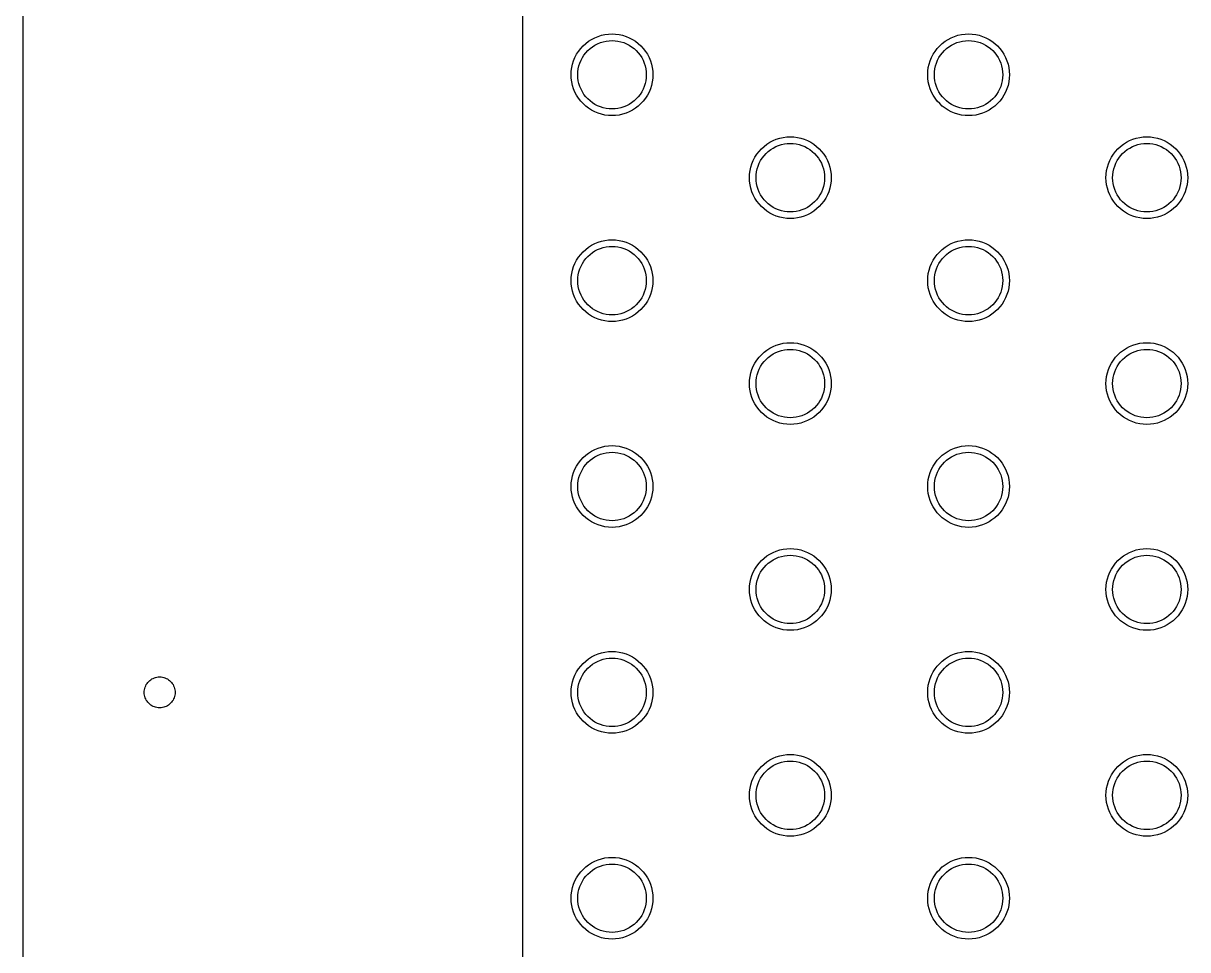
# Model space of a CAD drawing. Header units: millimetres. Extents: x 0 to 2033, y -1000001 to 3212.
# Drawn here: x 120 to 346.3, y 1225 to 1405 of the extents above; entities that cross this region are included whole.
import ezdxf

# ---------------------------------------------------------------- set-up
doc = ezdxf.new("R2010")
doc.units = ezdxf.units.MM
doc.layers.add('DRAWING', color=7, linetype='Continuous')

msp = doc.modelspace()

# ---------------------------------------------------------------- linework, layer by layer
at = {"layer": 'DRAWING', "linetype": 'CONTINUOUS', "true_color": 0x111111}
msp.add_line((120, 320), (120, 3150), dxfattribs=at)
at = {"layer": 'DRAWING', "linetype": 'CONTINUOUS', "true_color": 0x222222}
msp.add_line((217.08, 335), (217.08, 3135), dxfattribs=at)
at = {"layer": 'DRAWING', "linetype": 'CONTINUOUS', "true_color": 0xff1a1a}
for points in [[(242.34, 1395), (242.31, 1394.31), (242.22, 1393.62), (242.07, 1392.94), (241.86, 1392.28), (241.6, 1391.64), (241.28, 1391.03), (240.9, 1390.45), (240.48, 1389.9), (240.01, 1389.39), (239.5, 1388.92), (238.95, 1388.5), (238.37, 1388.12), (237.76, 1387.8), (237.12, 1387.54), (236.46, 1387.33), (235.78, 1387.18), (235.09, 1387.09), (234.4, 1387.06), (233.71, 1387.09), (233.02, 1387.18), (232.34, 1387.33), (231.68, 1387.54), (231.04, 1387.8), (230.43, 1388.12), (229.85, 1388.5), (229.3, 1388.92), (228.79, 1389.39), (228.32, 1389.9), (227.9, 1390.45), (227.52, 1391.03), (227.2, 1391.64), (226.94, 1392.28), (226.73, 1392.94), (226.58, 1393.62), (226.49, 1394.31), (226.46, 1395), (226.49, 1395.69), (226.58, 1396.38), (226.73, 1397.06), (226.94, 1397.72), (227.2, 1398.36), (227.52, 1398.97), (227.9, 1399.55), (228.32, 1400.1), (228.79, 1400.61), (229.3, 1401.08), (229.85, 1401.5), (230.43, 1401.88), (231.04, 1402.2), (231.68, 1402.46), (232.34, 1402.67), (233.02, 1402.82), (233.71, 1402.91), (234.4, 1402.94), (235.09, 1402.91), (235.78, 1402.82), (236.46, 1402.67), (237.12, 1402.46), (237.76, 1402.2), (238.37, 1401.88), (238.95, 1401.5), (239.5, 1401.08), (240.01, 1400.61), (240.48, 1400.1), (240.9, 1399.55), (241.28, 1398.97), (241.6, 1398.36), (241.86, 1397.72), (242.07, 1397.06), (242.22, 1396.38), (242.31, 1395.69), (242.34, 1395)], [(311.62, 1395), (311.59, 1394.31), (311.5, 1393.62), (311.35, 1392.94), (311.14, 1392.28), (310.88, 1391.64), (310.56, 1391.03), (310.18, 1390.45), (309.76, 1389.9), (309.29, 1389.39), (308.78, 1388.92), (308.23, 1388.5), (307.65, 1388.12), (307.04, 1387.8), (306.4, 1387.54), (305.74, 1387.33), (305.06, 1387.18), (304.37, 1387.09), (303.68, 1387.06), (302.99, 1387.09), (302.3, 1387.18), (301.62, 1387.33), (300.96, 1387.54), (300.32, 1387.8), (299.71, 1388.12), (299.13, 1388.5), (298.58, 1388.92), (298.07, 1389.39), (297.6, 1389.9), (297.18, 1390.45), (296.8, 1391.03), (296.48, 1391.64), (296.22, 1392.28), (296.01, 1392.94), (295.86, 1393.62), (295.77, 1394.31), (295.74, 1395), (295.77, 1395.69), (295.86, 1396.38), (296.01, 1397.06), (296.22, 1397.72), (296.48, 1398.36), (296.8, 1398.97), (297.18, 1399.55), (297.6, 1400.1), (298.07, 1400.61), (298.58, 1401.08), (299.13, 1401.5), (299.71, 1401.88), (300.32, 1402.2), (300.96, 1402.46), (301.62, 1402.67), (302.3, 1402.82), (302.99, 1402.91), (303.68, 1402.94), (304.37, 1402.91), (305.06, 1402.82), (305.74, 1402.67), (306.4, 1402.46), (307.04, 1402.2), (307.65, 1401.88), (308.23, 1401.5), (308.78, 1401.08), (309.29, 1400.61), (309.76, 1400.1), (310.18, 1399.55), (310.56, 1398.97), (310.88, 1398.36), (311.14, 1397.72), (311.35, 1397.06), (311.5, 1396.38), (311.59, 1395.69), (311.62, 1395)], [(276.98, 1375), (276.95, 1374.31), (276.86, 1373.62), (276.71, 1372.94), (276.5, 1372.28), (276.24, 1371.64), (275.92, 1371.03), (275.54, 1370.45), (275.12, 1369.9), (274.65, 1369.39), (274.14, 1368.92), (273.59, 1368.5), (273.01, 1368.12), (272.4, 1367.8), (271.76, 1367.54), (271.1, 1367.33), (270.42, 1367.18), (269.73, 1367.09), (269.04, 1367.06), (268.35, 1367.09), (267.66, 1367.18), (266.98, 1367.33), (266.32, 1367.54), (265.68, 1367.8), (265.07, 1368.12), (264.49, 1368.5), (263.94, 1368.92), (263.43, 1369.39), (262.96, 1369.9), (262.54, 1370.45), (262.16, 1371.03), (261.84, 1371.64), (261.58, 1372.28), (261.37, 1372.94), (261.22, 1373.62), (261.13, 1374.31), (261.1, 1375), (261.13, 1375.69), (261.22, 1376.38), (261.37, 1377.06), (261.58, 1377.72), (261.84, 1378.36), (262.16, 1378.97), (262.54, 1379.55), (262.96, 1380.1), (263.43, 1380.61), (263.94, 1381.08), (264.49, 1381.5), (265.07, 1381.88), (265.68, 1382.2), (266.32, 1382.46), (266.98, 1382.67), (267.66, 1382.82), (268.35, 1382.91), (269.04, 1382.94), (269.73, 1382.91), (270.42, 1382.82), (271.1, 1382.67), (271.76, 1382.46), (272.4, 1382.2), (273.01, 1381.88), (273.59, 1381.5), (274.14, 1381.08), (274.65, 1380.61), (275.12, 1380.1), (275.54, 1379.55), (275.92, 1378.97), (276.24, 1378.36), (276.5, 1377.72), (276.71, 1377.06), (276.86, 1376.38), (276.95, 1375.69), (276.98, 1375)], [(346.26, 1375), (346.23, 1374.31), (346.14, 1373.62), (345.99, 1372.94), (345.78, 1372.28), (345.52, 1371.64), (345.2, 1371.03), (344.82, 1370.45), (344.4, 1369.9), (343.93, 1369.39), (343.42, 1368.92), (342.87, 1368.5), (342.29, 1368.12), (341.68, 1367.8), (341.04, 1367.54), (340.38, 1367.33), (339.7, 1367.18), (339.01, 1367.09), (338.32, 1367.06), (337.63, 1367.09), (336.94, 1367.18), (336.26, 1367.33), (335.6, 1367.54), (334.96, 1367.8), (334.35, 1368.12), (333.77, 1368.5), (333.22, 1368.92), (332.71, 1369.39), (332.24, 1369.9), (331.82, 1370.45), (331.44, 1371.03), (331.12, 1371.64), (330.86, 1372.28), (330.65, 1372.94), (330.5, 1373.62), (330.41, 1374.31), (330.38, 1375), (330.41, 1375.69), (330.5, 1376.38), (330.65, 1377.06), (330.86, 1377.72), (331.12, 1378.36), (331.44, 1378.97), (331.82, 1379.55), (332.24, 1380.1), (332.71, 1380.61), (333.22, 1381.08), (333.77, 1381.5), (334.35, 1381.88), (334.96, 1382.2), (335.6, 1382.46), (336.26, 1382.67), (336.94, 1382.82), (337.63, 1382.91), (338.32, 1382.94), (339.01, 1382.91), (339.7, 1382.82), (340.38, 1382.67), (341.04, 1382.46), (341.68, 1382.2), (342.29, 1381.88), (342.87, 1381.5), (343.42, 1381.08), (343.93, 1380.61), (344.4, 1380.1), (344.82, 1379.55), (345.2, 1378.97), (345.52, 1378.36), (345.78, 1377.72), (345.99, 1377.06), (346.14, 1376.38), (346.23, 1375.69), (346.26, 1375)], [(242.34, 1355), (242.31, 1354.31), (242.22, 1353.62), (242.07, 1352.94), (241.86, 1352.28), (241.6, 1351.64), (241.28, 1351.03), (240.9, 1350.45), (240.48, 1349.9), (240.01, 1349.39), (239.5, 1348.92), (238.95, 1348.5), (238.37, 1348.12), (237.76, 1347.8), (237.12, 1347.54), (236.46, 1347.33), (235.78, 1347.18), (235.09, 1347.09), (234.4, 1347.06), (233.71, 1347.09), (233.02, 1347.18), (232.34, 1347.33), (231.68, 1347.54), (231.04, 1347.8), (230.43, 1348.12), (229.85, 1348.5), (229.3, 1348.92), (228.79, 1349.39), (228.32, 1349.9), (227.9, 1350.45), (227.52, 1351.03), (227.2, 1351.64), (226.94, 1352.28), (226.73, 1352.94), (226.58, 1353.62), (226.49, 1354.31), (226.46, 1355), (226.49, 1355.69), (226.58, 1356.38), (226.73, 1357.06), (226.94, 1357.72), (227.2, 1358.36), (227.52, 1358.97), (227.9, 1359.55), (228.32, 1360.1), (228.79, 1360.61), (229.3, 1361.08), (229.85, 1361.5), (230.43, 1361.88), (231.04, 1362.2), (231.68, 1362.46), (232.34, 1362.67), (233.02, 1362.82), (233.71, 1362.91), (234.4, 1362.94), (235.09, 1362.91), (235.78, 1362.82), (236.46, 1362.67), (237.12, 1362.46), (237.76, 1362.2), (238.37, 1361.88), (238.95, 1361.5), (239.5, 1361.08), (240.01, 1360.61), (240.48, 1360.1), (240.9, 1359.55), (241.28, 1358.97), (241.6, 1358.36), (241.86, 1357.72), (242.07, 1357.06), (242.22, 1356.38), (242.31, 1355.69), (242.34, 1355)], [(311.62, 1355), (311.59, 1354.31), (311.5, 1353.62), (311.35, 1352.94), (311.14, 1352.28), (310.88, 1351.64), (310.56, 1351.03), (310.18, 1350.45), (309.76, 1349.9), (309.29, 1349.39), (308.78, 1348.92), (308.23, 1348.5), (307.65, 1348.12), (307.04, 1347.8), (306.4, 1347.54), (305.74, 1347.33), (305.06, 1347.18), (304.37, 1347.09), (303.68, 1347.06), (302.99, 1347.09), (302.3, 1347.18), (301.62, 1347.33), (300.96, 1347.54), (300.32, 1347.8), (299.71, 1348.12), (299.13, 1348.5), (298.58, 1348.92), (298.07, 1349.39), (297.6, 1349.9), (297.18, 1350.45), (296.8, 1351.03), (296.48, 1351.64), (296.22, 1352.28), (296.01, 1352.94), (295.86, 1353.62), (295.77, 1354.31), (295.74, 1355), (295.77, 1355.69), (295.86, 1356.38), (296.01, 1357.06), (296.22, 1357.72), (296.48, 1358.36), (296.8, 1358.97), (297.18, 1359.55), (297.6, 1360.1), (298.07, 1360.61), (298.58, 1361.08), (299.13, 1361.5), (299.71, 1361.88), (300.32, 1362.2), (300.96, 1362.46), (301.62, 1362.67), (302.3, 1362.82), (302.99, 1362.91), (303.68, 1362.94), (304.37, 1362.91), (305.06, 1362.82), (305.74, 1362.67), (306.4, 1362.46), (307.04, 1362.2), (307.65, 1361.88), (308.23, 1361.5), (308.78, 1361.08), (309.29, 1360.61), (309.76, 1360.1), (310.18, 1359.55), (310.56, 1358.97), (310.88, 1358.36), (311.14, 1357.72), (311.35, 1357.06), (311.5, 1356.38), (311.59, 1355.69), (311.62, 1355)], [(276.98, 1335), (276.95, 1334.31), (276.86, 1333.62), (276.71, 1332.94), (276.5, 1332.28), (276.24, 1331.64), (275.92, 1331.03), (275.54, 1330.45), (275.12, 1329.9), (274.65, 1329.39), (274.14, 1328.92), (273.59, 1328.5), (273.01, 1328.12), (272.4, 1327.8), (271.76, 1327.54), (271.1, 1327.33), (270.42, 1327.18), (269.73, 1327.09), (269.04, 1327.06), (268.35, 1327.09), (267.66, 1327.18), (266.98, 1327.33), (266.32, 1327.54), (265.68, 1327.8), (265.07, 1328.12), (264.49, 1328.5), (263.94, 1328.92), (263.43, 1329.39), (262.96, 1329.9), (262.54, 1330.45), (262.16, 1331.03), (261.84, 1331.64), (261.58, 1332.28), (261.37, 1332.94), (261.22, 1333.62), (261.13, 1334.31), (261.1, 1335), (261.13, 1335.69), (261.22, 1336.38), (261.37, 1337.06), (261.58, 1337.72), (261.84, 1338.36), (262.16, 1338.97), (262.54, 1339.55), (262.96, 1340.1), (263.43, 1340.61), (263.94, 1341.08), (264.49, 1341.5), (265.07, 1341.88), (265.68, 1342.2), (266.32, 1342.46), (266.98, 1342.67), (267.66, 1342.82), (268.35, 1342.91), (269.04, 1342.94), (269.73, 1342.91), (270.42, 1342.82), (271.1, 1342.67), (271.76, 1342.46), (272.4, 1342.2), (273.01, 1341.88), (273.59, 1341.5), (274.14, 1341.08), (274.65, 1340.61), (275.12, 1340.1), (275.54, 1339.55), (275.92, 1338.97), (276.24, 1338.36), (276.5, 1337.72), (276.71, 1337.06), (276.86, 1336.38), (276.95, 1335.69), (276.98, 1335)], [(346.26, 1335), (346.23, 1334.31), (346.14, 1333.62), (345.99, 1332.94), (345.78, 1332.28), (345.52, 1331.64), (345.2, 1331.03), (344.82, 1330.45), (344.4, 1329.9), (343.93, 1329.39), (343.42, 1328.92), (342.87, 1328.5), (342.29, 1328.12), (341.68, 1327.8), (341.04, 1327.54), (340.38, 1327.33), (339.7, 1327.18), (339.01, 1327.09), (338.32, 1327.06), (337.63, 1327.09), (336.94, 1327.18), (336.26, 1327.33), (335.6, 1327.54), (334.96, 1327.8), (334.35, 1328.12), (333.77, 1328.5), (333.22, 1328.92), (332.71, 1329.39), (332.24, 1329.9), (331.82, 1330.45), (331.44, 1331.03), (331.12, 1331.64), (330.86, 1332.28), (330.65, 1332.94), (330.5, 1333.62), (330.41, 1334.31), (330.38, 1335), (330.41, 1335.69), (330.5, 1336.38), (330.65, 1337.06), (330.86, 1337.72), (331.12, 1338.36), (331.44, 1338.97), (331.82, 1339.55), (332.24, 1340.1), (332.71, 1340.61), (333.22, 1341.08), (333.77, 1341.5), (334.35, 1341.88), (334.96, 1342.2), (335.6, 1342.46), (336.26, 1342.67), (336.94, 1342.82), (337.63, 1342.91), (338.32, 1342.94), (339.01, 1342.91), (339.7, 1342.82), (340.38, 1342.67), (341.04, 1342.46), (341.68, 1342.2), (342.29, 1341.88), (342.87, 1341.5), (343.42, 1341.08), (343.93, 1340.61), (344.4, 1340.1), (344.82, 1339.55), (345.2, 1338.97), (345.52, 1338.36), (345.78, 1337.72), (345.99, 1337.06), (346.14, 1336.38), (346.23, 1335.69), (346.26, 1335)], [(242.34, 1315), (242.31, 1314.31), (242.22, 1313.62), (242.07, 1312.94), (241.86, 1312.28), (241.6, 1311.64), (241.28, 1311.03), (240.9, 1310.45), (240.48, 1309.9), (240.01, 1309.39), (239.5, 1308.92), (238.95, 1308.5), (238.37, 1308.12), (237.76, 1307.8), (237.12, 1307.54), (236.46, 1307.33), (235.78, 1307.18), (235.09, 1307.09), (234.4, 1307.06), (233.71, 1307.09), (233.02, 1307.18), (232.34, 1307.33), (231.68, 1307.54), (231.04, 1307.8), (230.43, 1308.12), (229.85, 1308.5), (229.3, 1308.92), (228.79, 1309.39), (228.32, 1309.9), (227.9, 1310.45), (227.52, 1311.03), (227.2, 1311.64), (226.94, 1312.28), (226.73, 1312.94), (226.58, 1313.62), (226.49, 1314.31), (226.46, 1315), (226.49, 1315.69), (226.58, 1316.38), (226.73, 1317.06), (226.94, 1317.72), (227.2, 1318.36), (227.52, 1318.97), (227.9, 1319.55), (228.32, 1320.1), (228.79, 1320.61), (229.3, 1321.08), (229.85, 1321.5), (230.43, 1321.88), (231.04, 1322.2), (231.68, 1322.46), (232.34, 1322.67), (233.02, 1322.82), (233.71, 1322.91), (234.4, 1322.94), (235.09, 1322.91), (235.78, 1322.82), (236.46, 1322.67), (237.12, 1322.46), (237.76, 1322.2), (238.37, 1321.88), (238.95, 1321.5), (239.5, 1321.08), (240.01, 1320.61), (240.48, 1320.1), (240.9, 1319.55), (241.28, 1318.97), (241.6, 1318.36), (241.86, 1317.72), (242.07, 1317.06), (242.22, 1316.38), (242.31, 1315.69), (242.34, 1315)], [(311.62, 1315), (311.59, 1314.31), (311.5, 1313.62), (311.35, 1312.94), (311.14, 1312.28), (310.88, 1311.64), (310.56, 1311.03), (310.18, 1310.45), (309.76, 1309.9), (309.29, 1309.39), (308.78, 1308.92), (308.23, 1308.5), (307.65, 1308.12), (307.04, 1307.8), (306.4, 1307.54), (305.74, 1307.33), (305.06, 1307.18), (304.37, 1307.09), (303.68, 1307.06), (302.99, 1307.09), (302.3, 1307.18), (301.62, 1307.33), (300.96, 1307.54), (300.32, 1307.8), (299.71, 1308.12), (299.13, 1308.5), (298.58, 1308.92), (298.07, 1309.39), (297.6, 1309.9), (297.18, 1310.45), (296.8, 1311.03), (296.48, 1311.64), (296.22, 1312.28), (296.01, 1312.94), (295.86, 1313.62), (295.77, 1314.31), (295.74, 1315), (295.77, 1315.69), (295.86, 1316.38), (296.01, 1317.06), (296.22, 1317.72), (296.48, 1318.36), (296.8, 1318.97), (297.18, 1319.55), (297.6, 1320.1), (298.07, 1320.61), (298.58, 1321.08), (299.13, 1321.5), (299.71, 1321.88), (300.32, 1322.2), (300.96, 1322.46), (301.62, 1322.67), (302.3, 1322.82), (302.99, 1322.91), (303.68, 1322.94), (304.37, 1322.91), (305.06, 1322.82), (305.74, 1322.67), (306.4, 1322.46), (307.04, 1322.2), (307.65, 1321.88), (308.23, 1321.5), (308.78, 1321.08), (309.29, 1320.61), (309.76, 1320.1), (310.18, 1319.55), (310.56, 1318.97), (310.88, 1318.36), (311.14, 1317.72), (311.35, 1317.06), (311.5, 1316.38), (311.59, 1315.69), (311.62, 1315)], [(276.98, 1295), (276.95, 1294.31), (276.86, 1293.62), (276.71, 1292.94), (276.5, 1292.28), (276.24, 1291.64), (275.92, 1291.03), (275.54, 1290.45), (275.12, 1289.9), (274.65, 1289.39), (274.14, 1288.92), (273.59, 1288.5), (273.01, 1288.12), (272.4, 1287.8), (271.76, 1287.54), (271.1, 1287.33), (270.42, 1287.18), (269.73, 1287.09), (269.04, 1287.06), (268.35, 1287.09), (267.66, 1287.18), (266.98, 1287.33), (266.32, 1287.54), (265.68, 1287.8), (265.07, 1288.12), (264.49, 1288.5), (263.94, 1288.92), (263.43, 1289.39), (262.96, 1289.9), (262.54, 1290.45), (262.16, 1291.03), (261.84, 1291.64), (261.58, 1292.28), (261.37, 1292.94), (261.22, 1293.62), (261.13, 1294.31), (261.1, 1295), (261.13, 1295.69), (261.22, 1296.38), (261.37, 1297.06), (261.58, 1297.72), (261.84, 1298.36), (262.16, 1298.97), (262.54, 1299.55), (262.96, 1300.1), (263.43, 1300.61), (263.94, 1301.08), (264.49, 1301.5), (265.07, 1301.88), (265.68, 1302.2), (266.32, 1302.46), (266.98, 1302.67), (267.66, 1302.82), (268.35, 1302.91), (269.04, 1302.94), (269.73, 1302.91), (270.42, 1302.82), (271.1, 1302.67), (271.76, 1302.46), (272.4, 1302.2), (273.01, 1301.88), (273.59, 1301.5), (274.14, 1301.08), (274.65, 1300.61), (275.12, 1300.1), (275.54, 1299.55), (275.92, 1298.97), (276.24, 1298.36), (276.5, 1297.72), (276.71, 1297.06), (276.86, 1296.38), (276.95, 1295.69), (276.98, 1295)], [(346.26, 1295), (346.23, 1294.31), (346.14, 1293.62), (345.99, 1292.94), (345.78, 1292.28), (345.52, 1291.64), (345.2, 1291.03), (344.82, 1290.45), (344.4, 1289.9), (343.93, 1289.39), (343.42, 1288.92), (342.87, 1288.5), (342.29, 1288.12), (341.68, 1287.8), (341.04, 1287.54), (340.38, 1287.33), (339.7, 1287.18), (339.01, 1287.09), (338.32, 1287.06), (337.63, 1287.09), (336.94, 1287.18), (336.26, 1287.33), (335.6, 1287.54), (334.96, 1287.8), (334.35, 1288.12), (333.77, 1288.5), (333.22, 1288.92), (332.71, 1289.39), (332.24, 1289.9), (331.82, 1290.45), (331.44, 1291.03), (331.12, 1291.64), (330.86, 1292.28), (330.65, 1292.94), (330.5, 1293.62), (330.41, 1294.31), (330.38, 1295), (330.41, 1295.69), (330.5, 1296.38), (330.65, 1297.06), (330.86, 1297.72), (331.12, 1298.36), (331.44, 1298.97), (331.82, 1299.55), (332.24, 1300.1), (332.71, 1300.61), (333.22, 1301.08), (333.77, 1301.5), (334.35, 1301.88), (334.96, 1302.2), (335.6, 1302.46), (336.26, 1302.67), (336.94, 1302.82), (337.63, 1302.91), (338.32, 1302.94), (339.01, 1302.91), (339.7, 1302.82), (340.38, 1302.67), (341.04, 1302.46), (341.68, 1302.2), (342.29, 1301.88), (342.87, 1301.5), (343.42, 1301.08), (343.93, 1300.61), (344.4, 1300.1), (344.82, 1299.55), (345.2, 1298.97), (345.52, 1298.36), (345.78, 1297.72), (345.99, 1297.06), (346.14, 1296.38), (346.23, 1295.69), (346.26, 1295)], [(242.34, 1275), (242.31, 1274.31), (242.22, 1273.62), (242.07, 1272.94), (241.86, 1272.28), (241.6, 1271.64), (241.28, 1271.03), (240.9, 1270.45), (240.48, 1269.9), (240.01, 1269.39), (239.5, 1268.92), (238.95, 1268.5), (238.37, 1268.12), (237.76, 1267.8), (237.12, 1267.54), (236.46, 1267.33), (235.78, 1267.18), (235.09, 1267.09), (234.4, 1267.06), (233.71, 1267.09), (233.02, 1267.18), (232.34, 1267.33), (231.68, 1267.54), (231.04, 1267.8), (230.43, 1268.12), (229.85, 1268.5), (229.3, 1268.92), (228.79, 1269.39), (228.32, 1269.9), (227.9, 1270.45), (227.52, 1271.03), (227.2, 1271.64), (226.94, 1272.28), (226.73, 1272.94), (226.58, 1273.62), (226.49, 1274.31), (226.46, 1275), (226.49, 1275.69), (226.58, 1276.38), (226.73, 1277.06), (226.94, 1277.72), (227.2, 1278.36), (227.52, 1278.97), (227.9, 1279.55), (228.32, 1280.1), (228.79, 1280.61), (229.3, 1281.08), (229.85, 1281.5), (230.43, 1281.88), (231.04, 1282.2), (231.68, 1282.46), (232.34, 1282.67), (233.02, 1282.82), (233.71, 1282.91), (234.4, 1282.94), (235.09, 1282.91), (235.78, 1282.82), (236.46, 1282.67), (237.12, 1282.46), (237.76, 1282.2), (238.37, 1281.88), (238.95, 1281.5), (239.5, 1281.08), (240.01, 1280.61), (240.48, 1280.1), (240.9, 1279.55), (241.28, 1278.97), (241.6, 1278.36), (241.86, 1277.72), (242.07, 1277.06), (242.22, 1276.38), (242.31, 1275.69), (242.34, 1275)], [(311.62, 1275), (311.59, 1274.31), (311.5, 1273.62), (311.35, 1272.94), (311.14, 1272.28), (310.88, 1271.64), (310.56, 1271.03), (310.18, 1270.45), (309.76, 1269.9), (309.29, 1269.39), (308.78, 1268.92), (308.23, 1268.5), (307.65, 1268.12), (307.04, 1267.8), (306.4, 1267.54), (305.74, 1267.33), (305.06, 1267.18), (304.37, 1267.09), (303.68, 1267.06), (302.99, 1267.09), (302.3, 1267.18), (301.62, 1267.33), (300.96, 1267.54), (300.32, 1267.8), (299.71, 1268.12), (299.13, 1268.5), (298.58, 1268.92), (298.07, 1269.39), (297.6, 1269.9), (297.18, 1270.45), (296.8, 1271.03), (296.48, 1271.64), (296.22, 1272.28), (296.01, 1272.94), (295.86, 1273.62), (295.77, 1274.31), (295.74, 1275), (295.77, 1275.69), (295.86, 1276.38), (296.01, 1277.06), (296.22, 1277.72), (296.48, 1278.36), (296.8, 1278.97), (297.18, 1279.55), (297.6, 1280.1), (298.07, 1280.61), (298.58, 1281.08), (299.13, 1281.5), (299.71, 1281.88), (300.32, 1282.2), (300.96, 1282.46), (301.62, 1282.67), (302.3, 1282.82), (302.99, 1282.91), (303.68, 1282.94), (304.37, 1282.91), (305.06, 1282.82), (305.74, 1282.67), (306.4, 1282.46), (307.04, 1282.2), (307.65, 1281.88), (308.23, 1281.5), (308.78, 1281.08), (309.29, 1280.61), (309.76, 1280.1), (310.18, 1279.55), (310.56, 1278.97), (310.88, 1278.36), (311.14, 1277.72), (311.35, 1277.06), (311.5, 1276.38), (311.59, 1275.69), (311.62, 1275)], [(276.98, 1255), (276.95, 1254.31), (276.86, 1253.62), (276.71, 1252.94), (276.5, 1252.28), (276.24, 1251.64), (275.92, 1251.03), (275.54, 1250.45), (275.12, 1249.9), (274.65, 1249.39), (274.14, 1248.92), (273.59, 1248.5), (273.01, 1248.12), (272.4, 1247.8), (271.76, 1247.54), (271.1, 1247.33), (270.42, 1247.18), (269.73, 1247.09), (269.04, 1247.06), (268.35, 1247.09), (267.66, 1247.18), (266.98, 1247.33), (266.32, 1247.54), (265.68, 1247.8), (265.07, 1248.12), (264.49, 1248.5), (263.94, 1248.92), (263.43, 1249.39), (262.96, 1249.9), (262.54, 1250.45), (262.16, 1251.03), (261.84, 1251.64), (261.58, 1252.28), (261.37, 1252.94), (261.22, 1253.62), (261.13, 1254.31), (261.1, 1255), (261.13, 1255.69), (261.22, 1256.38), (261.37, 1257.06), (261.58, 1257.72), (261.84, 1258.36), (262.16, 1258.97), (262.54, 1259.55), (262.96, 1260.1), (263.43, 1260.61), (263.94, 1261.08), (264.49, 1261.5), (265.07, 1261.88), (265.68, 1262.2), (266.32, 1262.46), (266.98, 1262.67), (267.66, 1262.82), (268.35, 1262.91), (269.04, 1262.94), (269.73, 1262.91), (270.42, 1262.82), (271.1, 1262.67), (271.76, 1262.46), (272.4, 1262.2), (273.01, 1261.88), (273.59, 1261.5), (274.14, 1261.08), (274.65, 1260.61), (275.12, 1260.1), (275.54, 1259.55), (275.92, 1258.97), (276.24, 1258.36), (276.5, 1257.72), (276.71, 1257.06), (276.86, 1256.38), (276.95, 1255.69), (276.98, 1255)], [(346.26, 1255), (346.23, 1254.31), (346.14, 1253.62), (345.99, 1252.94), (345.78, 1252.28), (345.52, 1251.64), (345.2, 1251.03), (344.82, 1250.45), (344.4, 1249.9), (343.93, 1249.39), (343.42, 1248.92), (342.87, 1248.5), (342.29, 1248.12), (341.68, 1247.8), (341.04, 1247.54), (340.38, 1247.33), (339.7, 1247.18), (339.01, 1247.09), (338.32, 1247.06), (337.63, 1247.09), (336.94, 1247.18), (336.26, 1247.33), (335.6, 1247.54), (334.96, 1247.8), (334.35, 1248.12), (333.77, 1248.5), (333.22, 1248.92), (332.71, 1249.39), (332.24, 1249.9), (331.82, 1250.45), (331.44, 1251.03), (331.12, 1251.64), (330.86, 1252.28), (330.65, 1252.94), (330.5, 1253.62), (330.41, 1254.31), (330.38, 1255), (330.41, 1255.69), (330.5, 1256.38), (330.65, 1257.06), (330.86, 1257.72), (331.12, 1258.36), (331.44, 1258.97), (331.82, 1259.55), (332.24, 1260.1), (332.71, 1260.61), (333.22, 1261.08), (333.77, 1261.5), (334.35, 1261.88), (334.96, 1262.2), (335.6, 1262.46), (336.26, 1262.67), (336.94, 1262.82), (337.63, 1262.91), (338.32, 1262.94), (339.01, 1262.91), (339.7, 1262.82), (340.38, 1262.67), (341.04, 1262.46), (341.68, 1262.2), (342.29, 1261.88), (342.87, 1261.5), (343.42, 1261.08), (343.93, 1260.61), (344.4, 1260.1), (344.82, 1259.55), (345.2, 1258.97), (345.52, 1258.36), (345.78, 1257.72), (345.99, 1257.06), (346.14, 1256.38), (346.23, 1255.69), (346.26, 1255)], [(242.34, 1235), (242.31, 1234.31), (242.22, 1233.62), (242.07, 1232.94), (241.86, 1232.28), (241.6, 1231.64), (241.28, 1231.03), (240.9, 1230.45), (240.48, 1229.9), (240.01, 1229.39), (239.5, 1228.92), (238.95, 1228.5), (238.37, 1228.12), (237.76, 1227.8), (237.12, 1227.54), (236.46, 1227.33), (235.78, 1227.18), (235.09, 1227.09), (234.4, 1227.06), (233.71, 1227.09), (233.02, 1227.18), (232.34, 1227.33), (231.68, 1227.54), (231.04, 1227.8), (230.43, 1228.12), (229.85, 1228.5), (229.3, 1228.92), (228.79, 1229.39), (228.32, 1229.9), (227.9, 1230.45), (227.52, 1231.03), (227.2, 1231.64), (226.94, 1232.28), (226.73, 1232.94), (226.58, 1233.62), (226.49, 1234.31), (226.46, 1235), (226.49, 1235.69), (226.58, 1236.38), (226.73, 1237.06), (226.94, 1237.72), (227.2, 1238.36), (227.52, 1238.97), (227.9, 1239.55), (228.32, 1240.1), (228.79, 1240.61), (229.3, 1241.08), (229.85, 1241.5), (230.43, 1241.88), (231.04, 1242.2), (231.68, 1242.46), (232.34, 1242.67), (233.02, 1242.82), (233.71, 1242.91), (234.4, 1242.94), (235.09, 1242.91), (235.78, 1242.82), (236.46, 1242.67), (237.12, 1242.46), (237.76, 1242.2), (238.37, 1241.88), (238.95, 1241.5), (239.5, 1241.08), (240.01, 1240.61), (240.48, 1240.1), (240.9, 1239.55), (241.28, 1238.97), (241.6, 1238.36), (241.86, 1237.72), (242.07, 1237.06), (242.22, 1236.38), (242.31, 1235.69), (242.34, 1235)], [(311.62, 1235), (311.59, 1234.31), (311.5, 1233.62), (311.35, 1232.94), (311.14, 1232.28), (310.88, 1231.64), (310.56, 1231.03), (310.18, 1230.45), (309.76, 1229.9), (309.29, 1229.39), (308.78, 1228.92), (308.23, 1228.5), (307.65, 1228.12), (307.04, 1227.8), (306.4, 1227.54), (305.74, 1227.33), (305.06, 1227.18), (304.37, 1227.09), (303.68, 1227.06), (302.99, 1227.09), (302.3, 1227.18), (301.62, 1227.33), (300.96, 1227.54), (300.32, 1227.8), (299.71, 1228.12), (299.13, 1228.5), (298.58, 1228.92), (298.07, 1229.39), (297.6, 1229.9), (297.18, 1230.45), (296.8, 1231.03), (296.48, 1231.64), (296.22, 1232.28), (296.01, 1232.94), (295.86, 1233.62), (295.77, 1234.31), (295.74, 1235), (295.77, 1235.69), (295.86, 1236.38), (296.01, 1237.06), (296.22, 1237.72), (296.48, 1238.36), (296.8, 1238.97), (297.18, 1239.55), (297.6, 1240.1), (298.07, 1240.61), (298.58, 1241.08), (299.13, 1241.5), (299.71, 1241.88), (300.32, 1242.2), (300.96, 1242.46), (301.62, 1242.67), (302.3, 1242.82), (302.99, 1242.91), (303.68, 1242.94), (304.37, 1242.91), (305.06, 1242.82), (305.74, 1242.67), (306.4, 1242.46), (307.04, 1242.2), (307.65, 1241.88), (308.23, 1241.5), (308.78, 1241.08), (309.29, 1240.61), (309.76, 1240.1), (310.18, 1239.55), (310.56, 1238.97), (310.88, 1238.36), (311.14, 1237.72), (311.35, 1237.06), (311.5, 1236.38), (311.59, 1235.69), (311.62, 1235)]]:
    msp.add_lwpolyline(points, close=True, dxfattribs=at)
at = {"layer": 'DRAWING', "linetype": 'CONTINUOUS', "true_color": 0x111111}
for points in [[(241.05, 1395), (241.02, 1394.42), (240.95, 1393.85), (240.82, 1393.28), (240.65, 1392.73), (240.43, 1392.19), (240.16, 1391.67), (239.85, 1391.19), (239.49, 1390.73), (239.1, 1390.3), (238.67, 1389.91), (238.21, 1389.55), (237.72, 1389.24), (237.21, 1388.97), (236.67, 1388.75), (236.12, 1388.58), (235.55, 1388.45), (234.98, 1388.38), (234.4, 1388.35), (233.82, 1388.38), (233.25, 1388.45), (232.68, 1388.58), (232.13, 1388.75), (231.59, 1388.97), (231.07, 1389.24), (230.59, 1389.55), (230.13, 1389.91), (229.7, 1390.3), (229.31, 1390.73), (228.95, 1391.19), (228.64, 1391.67), (228.37, 1392.19), (228.15, 1392.73), (227.98, 1393.28), (227.85, 1393.85), (227.78, 1394.42), (227.75, 1395), (227.78, 1395.58), (227.85, 1396.15), (227.98, 1396.72), (228.15, 1397.27), (228.37, 1397.81), (228.64, 1398.33), (228.95, 1398.81), (229.31, 1399.27), (229.7, 1399.7), (230.13, 1400.09), (230.59, 1400.45), (231.07, 1400.76), (231.59, 1401.03), (232.13, 1401.25), (232.68, 1401.42), (233.25, 1401.55), (233.82, 1401.62), (234.4, 1401.65), (234.98, 1401.62), (235.55, 1401.55), (236.12, 1401.42), (236.67, 1401.25), (237.21, 1401.03), (237.72, 1400.76), (238.21, 1400.45), (238.67, 1400.09), (239.1, 1399.7), (239.49, 1399.27), (239.85, 1398.81), (240.16, 1398.33), (240.43, 1397.81), (240.65, 1397.27), (240.82, 1396.72), (240.95, 1396.15), (241.02, 1395.58), (241.05, 1395)], [(310.33, 1395), (310.3, 1394.42), (310.23, 1393.85), (310.1, 1393.28), (309.93, 1392.73), (309.71, 1392.19), (309.44, 1391.67), (309.13, 1391.19), (308.77, 1390.73), (308.38, 1390.3), (307.95, 1389.91), (307.49, 1389.55), (307, 1389.24), (306.49, 1388.97), (305.95, 1388.75), (305.4, 1388.58), (304.83, 1388.45), (304.26, 1388.38), (303.68, 1388.35), (303.1, 1388.38), (302.53, 1388.45), (301.96, 1388.58), (301.41, 1388.75), (300.87, 1388.97), (300.36, 1389.24), (299.87, 1389.55), (299.41, 1389.91), (298.98, 1390.3), (298.59, 1390.73), (298.23, 1391.19), (297.92, 1391.67), (297.65, 1392.19), (297.43, 1392.73), (297.26, 1393.28), (297.13, 1393.85), (297.06, 1394.42), (297.03, 1395), (297.06, 1395.58), (297.13, 1396.15), (297.26, 1396.72), (297.43, 1397.27), (297.65, 1397.81), (297.92, 1398.33), (298.23, 1398.81), (298.59, 1399.27), (298.98, 1399.7), (299.41, 1400.09), (299.87, 1400.45), (300.36, 1400.76), (300.87, 1401.03), (301.41, 1401.25), (301.96, 1401.42), (302.53, 1401.55), (303.1, 1401.62), (303.68, 1401.65), (304.26, 1401.62), (304.83, 1401.55), (305.4, 1401.42), (305.95, 1401.25), (306.49, 1401.03), (307, 1400.76), (307.49, 1400.45), (307.95, 1400.09), (308.38, 1399.7), (308.77, 1399.27), (309.13, 1398.81), (309.44, 1398.33), (309.71, 1397.81), (309.93, 1397.27), (310.1, 1396.72), (310.23, 1396.15), (310.3, 1395.58), (310.33, 1395)], [(275.69, 1375), (275.66, 1374.42), (275.59, 1373.85), (275.46, 1373.28), (275.29, 1372.73), (275.07, 1372.19), (274.8, 1371.67), (274.49, 1371.19), (274.13, 1370.73), (273.74, 1370.3), (273.31, 1369.91), (272.85, 1369.55), (272.37, 1369.24), (271.85, 1368.97), (271.31, 1368.75), (270.76, 1368.58), (270.19, 1368.45), (269.62, 1368.38), (269.04, 1368.35), (268.46, 1368.38), (267.89, 1368.45), (267.32, 1368.58), (266.77, 1368.75), (266.23, 1368.97), (265.72, 1369.24), (265.23, 1369.55), (264.77, 1369.91), (264.34, 1370.3), (263.95, 1370.73), (263.59, 1371.19), (263.28, 1371.67), (263.01, 1372.19), (262.79, 1372.73), (262.62, 1373.28), (262.49, 1373.85), (262.42, 1374.42), (262.39, 1375), (262.42, 1375.58), (262.49, 1376.15), (262.62, 1376.72), (262.79, 1377.27), (263.01, 1377.81), (263.28, 1378.33), (263.59, 1378.81), (263.95, 1379.27), (264.34, 1379.7), (264.77, 1380.09), (265.23, 1380.45), (265.72, 1380.76), (266.23, 1381.03), (266.77, 1381.25), (267.32, 1381.42), (267.89, 1381.55), (268.46, 1381.62), (269.04, 1381.65), (269.62, 1381.62), (270.19, 1381.55), (270.76, 1381.42), (271.31, 1381.25), (271.85, 1381.03), (272.37, 1380.76), (272.85, 1380.45), (273.31, 1380.09), (273.74, 1379.7), (274.13, 1379.27), (274.49, 1378.81), (274.8, 1378.33), (275.07, 1377.81), (275.29, 1377.27), (275.46, 1376.72), (275.59, 1376.15), (275.66, 1375.58), (275.69, 1375)], [(344.97, 1375), (344.94, 1374.42), (344.87, 1373.85), (344.74, 1373.28), (344.57, 1372.73), (344.35, 1372.19), (344.08, 1371.67), (343.77, 1371.19), (343.41, 1370.73), (343.02, 1370.3), (342.59, 1369.91), (342.13, 1369.55), (341.64, 1369.24), (341.13, 1368.97), (340.59, 1368.75), (340.04, 1368.58), (339.47, 1368.45), (338.9, 1368.38), (338.32, 1368.35), (337.74, 1368.38), (337.17, 1368.45), (336.6, 1368.58), (336.05, 1368.75), (335.51, 1368.97), (335, 1369.24), (334.51, 1369.55), (334.05, 1369.91), (333.62, 1370.3), (333.23, 1370.73), (332.87, 1371.19), (332.56, 1371.67), (332.29, 1372.19), (332.07, 1372.73), (331.9, 1373.28), (331.77, 1373.85), (331.7, 1374.42), (331.67, 1375), (331.7, 1375.58), (331.77, 1376.15), (331.9, 1376.72), (332.07, 1377.27), (332.29, 1377.81), (332.56, 1378.33), (332.87, 1378.81), (333.23, 1379.27), (333.62, 1379.7), (334.05, 1380.09), (334.51, 1380.45), (335, 1380.76), (335.51, 1381.03), (336.05, 1381.25), (336.6, 1381.42), (337.17, 1381.55), (337.74, 1381.62), (338.32, 1381.65), (338.9, 1381.62), (339.47, 1381.55), (340.04, 1381.42), (340.59, 1381.25), (341.13, 1381.03), (341.64, 1380.76), (342.13, 1380.45), (342.59, 1380.09), (343.02, 1379.7), (343.41, 1379.27), (343.77, 1378.81), (344.08, 1378.33), (344.35, 1377.81), (344.57, 1377.27), (344.74, 1376.72), (344.87, 1376.15), (344.94, 1375.58), (344.97, 1375)], [(241.05, 1355), (241.02, 1354.42), (240.95, 1353.85), (240.82, 1353.28), (240.65, 1352.73), (240.43, 1352.19), (240.16, 1351.67), (239.85, 1351.19), (239.49, 1350.73), (239.1, 1350.3), (238.67, 1349.91), (238.21, 1349.55), (237.72, 1349.24), (237.21, 1348.97), (236.67, 1348.75), (236.12, 1348.58), (235.55, 1348.45), (234.98, 1348.38), (234.4, 1348.35), (233.82, 1348.38), (233.25, 1348.45), (232.68, 1348.58), (232.13, 1348.75), (231.59, 1348.97), (231.07, 1349.24), (230.59, 1349.55), (230.13, 1349.91), (229.7, 1350.3), (229.31, 1350.73), (228.95, 1351.19), (228.64, 1351.67), (228.37, 1352.19), (228.15, 1352.73), (227.98, 1353.28), (227.85, 1353.85), (227.78, 1354.42), (227.75, 1355), (227.78, 1355.58), (227.85, 1356.15), (227.98, 1356.72), (228.15, 1357.27), (228.37, 1357.81), (228.64, 1358.33), (228.95, 1358.81), (229.31, 1359.27), (229.7, 1359.7), (230.13, 1360.09), (230.59, 1360.45), (231.07, 1360.76), (231.59, 1361.03), (232.13, 1361.25), (232.68, 1361.42), (233.25, 1361.55), (233.82, 1361.62), (234.4, 1361.65), (234.98, 1361.62), (235.55, 1361.55), (236.12, 1361.42), (236.67, 1361.25), (237.21, 1361.03), (237.72, 1360.76), (238.21, 1360.45), (238.67, 1360.09), (239.1, 1359.7), (239.49, 1359.27), (239.85, 1358.81), (240.16, 1358.33), (240.43, 1357.81), (240.65, 1357.27), (240.82, 1356.72), (240.95, 1356.15), (241.02, 1355.58), (241.05, 1355)], [(310.33, 1355), (310.3, 1354.42), (310.23, 1353.85), (310.1, 1353.28), (309.93, 1352.73), (309.71, 1352.19), (309.44, 1351.67), (309.13, 1351.19), (308.77, 1350.73), (308.38, 1350.3), (307.95, 1349.91), (307.49, 1349.55), (307, 1349.24), (306.49, 1348.97), (305.95, 1348.75), (305.4, 1348.58), (304.83, 1348.45), (304.26, 1348.38), (303.68, 1348.35), (303.1, 1348.38), (302.53, 1348.45), (301.96, 1348.58), (301.41, 1348.75), (300.87, 1348.97), (300.36, 1349.24), (299.87, 1349.55), (299.41, 1349.91), (298.98, 1350.3), (298.59, 1350.73), (298.23, 1351.19), (297.92, 1351.67), (297.65, 1352.19), (297.43, 1352.73), (297.26, 1353.28), (297.13, 1353.85), (297.06, 1354.42), (297.03, 1355), (297.06, 1355.58), (297.13, 1356.15), (297.26, 1356.72), (297.43, 1357.27), (297.65, 1357.81), (297.92, 1358.33), (298.23, 1358.81), (298.59, 1359.27), (298.98, 1359.7), (299.41, 1360.09), (299.87, 1360.45), (300.36, 1360.76), (300.87, 1361.03), (301.41, 1361.25), (301.96, 1361.42), (302.53, 1361.55), (303.1, 1361.62), (303.68, 1361.65), (304.26, 1361.62), (304.83, 1361.55), (305.4, 1361.42), (305.95, 1361.25), (306.49, 1361.03), (307, 1360.76), (307.49, 1360.45), (307.95, 1360.09), (308.38, 1359.7), (308.77, 1359.27), (309.13, 1358.81), (309.44, 1358.33), (309.71, 1357.81), (309.93, 1357.27), (310.1, 1356.72), (310.23, 1356.15), (310.3, 1355.58), (310.33, 1355)], [(275.69, 1335), (275.66, 1334.42), (275.59, 1333.85), (275.46, 1333.28), (275.29, 1332.73), (275.07, 1332.19), (274.8, 1331.67), (274.49, 1331.19), (274.13, 1330.73), (273.74, 1330.3), (273.31, 1329.91), (272.85, 1329.55), (272.37, 1329.24), (271.85, 1328.97), (271.31, 1328.75), (270.76, 1328.58), (270.19, 1328.45), (269.62, 1328.38), (269.04, 1328.35), (268.46, 1328.38), (267.89, 1328.45), (267.32, 1328.58), (266.77, 1328.75), (266.23, 1328.97), (265.72, 1329.24), (265.23, 1329.55), (264.77, 1329.91), (264.34, 1330.3), (263.95, 1330.73), (263.59, 1331.19), (263.28, 1331.67), (263.01, 1332.19), (262.79, 1332.73), (262.62, 1333.28), (262.49, 1333.85), (262.42, 1334.42), (262.39, 1335), (262.42, 1335.58), (262.49, 1336.15), (262.62, 1336.72), (262.79, 1337.27), (263.01, 1337.81), (263.28, 1338.33), (263.59, 1338.81), (263.95, 1339.27), (264.34, 1339.7), (264.77, 1340.09), (265.23, 1340.45), (265.72, 1340.76), (266.23, 1341.03), (266.77, 1341.25), (267.32, 1341.42), (267.89, 1341.55), (268.46, 1341.62), (269.04, 1341.65), (269.62, 1341.62), (270.19, 1341.55), (270.76, 1341.42), (271.31, 1341.25), (271.85, 1341.03), (272.37, 1340.76), (272.85, 1340.45), (273.31, 1340.09), (273.74, 1339.7), (274.13, 1339.27), (274.49, 1338.81), (274.8, 1338.33), (275.07, 1337.81), (275.29, 1337.27), (275.46, 1336.72), (275.59, 1336.15), (275.66, 1335.58), (275.69, 1335)], [(344.97, 1335), (344.94, 1334.42), (344.87, 1333.85), (344.74, 1333.28), (344.57, 1332.73), (344.35, 1332.19), (344.08, 1331.67), (343.77, 1331.19), (343.41, 1330.73), (343.02, 1330.3), (342.59, 1329.91), (342.13, 1329.55), (341.64, 1329.24), (341.13, 1328.97), (340.59, 1328.75), (340.04, 1328.58), (339.47, 1328.45), (338.9, 1328.38), (338.32, 1328.35), (337.74, 1328.38), (337.17, 1328.45), (336.6, 1328.58), (336.05, 1328.75), (335.51, 1328.97), (335, 1329.24), (334.51, 1329.55), (334.05, 1329.91), (333.62, 1330.3), (333.23, 1330.73), (332.87, 1331.19), (332.56, 1331.67), (332.29, 1332.19), (332.07, 1332.73), (331.9, 1333.28), (331.77, 1333.85), (331.7, 1334.42), (331.67, 1335), (331.7, 1335.58), (331.77, 1336.15), (331.9, 1336.72), (332.07, 1337.27), (332.29, 1337.81), (332.56, 1338.33), (332.87, 1338.81), (333.23, 1339.27), (333.62, 1339.7), (334.05, 1340.09), (334.51, 1340.45), (335, 1340.76), (335.51, 1341.03), (336.05, 1341.25), (336.6, 1341.42), (337.17, 1341.55), (337.74, 1341.62), (338.32, 1341.65), (338.9, 1341.62), (339.47, 1341.55), (340.04, 1341.42), (340.59, 1341.25), (341.13, 1341.03), (341.64, 1340.76), (342.13, 1340.45), (342.59, 1340.09), (343.02, 1339.7), (343.41, 1339.27), (343.77, 1338.81), (344.08, 1338.33), (344.35, 1337.81), (344.57, 1337.27), (344.74, 1336.72), (344.87, 1336.15), (344.94, 1335.58), (344.97, 1335)], [(241.05, 1315), (241.02, 1314.42), (240.95, 1313.85), (240.82, 1313.28), (240.65, 1312.73), (240.43, 1312.19), (240.16, 1311.67), (239.85, 1311.19), (239.49, 1310.73), (239.1, 1310.3), (238.67, 1309.91), (238.21, 1309.55), (237.72, 1309.24), (237.21, 1308.97), (236.67, 1308.75), (236.12, 1308.58), (235.55, 1308.45), (234.98, 1308.38), (234.4, 1308.35), (233.82, 1308.38), (233.25, 1308.45), (232.68, 1308.58), (232.13, 1308.75), (231.59, 1308.97), (231.07, 1309.24), (230.59, 1309.55), (230.13, 1309.91), (229.7, 1310.3), (229.31, 1310.73), (228.95, 1311.19), (228.64, 1311.67), (228.37, 1312.19), (228.15, 1312.73), (227.98, 1313.28), (227.85, 1313.85), (227.78, 1314.42), (227.75, 1315), (227.78, 1315.58), (227.85, 1316.15), (227.98, 1316.72), (228.15, 1317.27), (228.37, 1317.81), (228.64, 1318.33), (228.95, 1318.81), (229.31, 1319.27), (229.7, 1319.7), (230.13, 1320.09), (230.59, 1320.45), (231.07, 1320.76), (231.59, 1321.03), (232.13, 1321.25), (232.68, 1321.42), (233.25, 1321.55), (233.82, 1321.62), (234.4, 1321.65), (234.98, 1321.62), (235.55, 1321.55), (236.12, 1321.42), (236.67, 1321.25), (237.21, 1321.03), (237.72, 1320.76), (238.21, 1320.45), (238.67, 1320.09), (239.1, 1319.7), (239.49, 1319.27), (239.85, 1318.81), (240.16, 1318.33), (240.43, 1317.81), (240.65, 1317.27), (240.82, 1316.72), (240.95, 1316.15), (241.02, 1315.58), (241.05, 1315)], [(310.33, 1315), (310.3, 1314.42), (310.23, 1313.85), (310.1, 1313.28), (309.93, 1312.73), (309.71, 1312.19), (309.44, 1311.67), (309.13, 1311.19), (308.77, 1310.73), (308.38, 1310.3), (307.95, 1309.91), (307.49, 1309.55), (307, 1309.24), (306.49, 1308.97), (305.95, 1308.75), (305.4, 1308.58), (304.83, 1308.45), (304.26, 1308.38), (303.68, 1308.35), (303.1, 1308.38), (302.53, 1308.45), (301.96, 1308.58), (301.41, 1308.75), (300.87, 1308.97), (300.36, 1309.24), (299.87, 1309.55), (299.41, 1309.91), (298.98, 1310.3), (298.59, 1310.73), (298.23, 1311.19), (297.92, 1311.67), (297.65, 1312.19), (297.43, 1312.73), (297.26, 1313.28), (297.13, 1313.85), (297.06, 1314.42), (297.03, 1315), (297.06, 1315.58), (297.13, 1316.15), (297.26, 1316.72), (297.43, 1317.27), (297.65, 1317.81), (297.92, 1318.33), (298.23, 1318.81), (298.59, 1319.27), (298.98, 1319.7), (299.41, 1320.09), (299.87, 1320.45), (300.36, 1320.76), (300.87, 1321.03), (301.41, 1321.25), (301.96, 1321.42), (302.53, 1321.55), (303.1, 1321.62), (303.68, 1321.65), (304.26, 1321.62), (304.83, 1321.55), (305.4, 1321.42), (305.95, 1321.25), (306.49, 1321.03), (307, 1320.76), (307.49, 1320.45), (307.95, 1320.09), (308.38, 1319.7), (308.77, 1319.27), (309.13, 1318.81), (309.44, 1318.33), (309.71, 1317.81), (309.93, 1317.27), (310.1, 1316.72), (310.23, 1316.15), (310.3, 1315.58), (310.33, 1315)], [(275.69, 1295), (275.66, 1294.42), (275.59, 1293.85), (275.46, 1293.28), (275.29, 1292.73), (275.07, 1292.19), (274.8, 1291.67), (274.49, 1291.19), (274.13, 1290.73), (273.74, 1290.3), (273.31, 1289.91), (272.85, 1289.55), (272.37, 1289.24), (271.85, 1288.97), (271.31, 1288.75), (270.76, 1288.58), (270.19, 1288.45), (269.62, 1288.38), (269.04, 1288.35), (268.46, 1288.38), (267.89, 1288.45), (267.32, 1288.58), (266.77, 1288.75), (266.23, 1288.97), (265.72, 1289.24), (265.23, 1289.55), (264.77, 1289.91), (264.34, 1290.3), (263.95, 1290.73), (263.59, 1291.19), (263.28, 1291.67), (263.01, 1292.19), (262.79, 1292.73), (262.62, 1293.28), (262.49, 1293.85), (262.42, 1294.42), (262.39, 1295), (262.42, 1295.58), (262.49, 1296.15), (262.62, 1296.72), (262.79, 1297.27), (263.01, 1297.81), (263.28, 1298.33), (263.59, 1298.81), (263.95, 1299.27), (264.34, 1299.7), (264.77, 1300.09), (265.23, 1300.45), (265.72, 1300.76), (266.23, 1301.03), (266.77, 1301.25), (267.32, 1301.42), (267.89, 1301.55), (268.46, 1301.62), (269.04, 1301.65), (269.62, 1301.62), (270.19, 1301.55), (270.76, 1301.42), (271.31, 1301.25), (271.85, 1301.03), (272.37, 1300.76), (272.85, 1300.45), (273.31, 1300.09), (273.74, 1299.7), (274.13, 1299.27), (274.49, 1298.81), (274.8, 1298.33), (275.07, 1297.81), (275.29, 1297.27), (275.46, 1296.72), (275.59, 1296.15), (275.66, 1295.58), (275.69, 1295)], [(344.97, 1295), (344.94, 1294.42), (344.87, 1293.85), (344.74, 1293.28), (344.57, 1292.73), (344.35, 1292.19), (344.08, 1291.67), (343.77, 1291.19), (343.41, 1290.73), (343.02, 1290.3), (342.59, 1289.91), (342.13, 1289.55), (341.64, 1289.24), (341.13, 1288.97), (340.59, 1288.75), (340.04, 1288.58), (339.47, 1288.45), (338.9, 1288.38), (338.32, 1288.35), (337.74, 1288.38), (337.17, 1288.45), (336.6, 1288.58), (336.05, 1288.75), (335.51, 1288.97), (335, 1289.24), (334.51, 1289.55), (334.05, 1289.91), (333.62, 1290.3), (333.23, 1290.73), (332.87, 1291.19), (332.56, 1291.67), (332.29, 1292.19), (332.07, 1292.73), (331.9, 1293.28), (331.77, 1293.85), (331.7, 1294.42), (331.67, 1295), (331.7, 1295.58), (331.77, 1296.15), (331.9, 1296.72), (332.07, 1297.27), (332.29, 1297.81), (332.56, 1298.33), (332.87, 1298.81), (333.23, 1299.27), (333.62, 1299.7), (334.05, 1300.09), (334.51, 1300.45), (335, 1300.76), (335.51, 1301.03), (336.05, 1301.25), (336.6, 1301.42), (337.17, 1301.55), (337.74, 1301.62), (338.32, 1301.65), (338.9, 1301.62), (339.47, 1301.55), (340.04, 1301.42), (340.59, 1301.25), (341.13, 1301.03), (341.64, 1300.76), (342.13, 1300.45), (342.59, 1300.09), (343.02, 1299.7), (343.41, 1299.27), (343.77, 1298.81), (344.08, 1298.33), (344.35, 1297.81), (344.57, 1297.27), (344.74, 1296.72), (344.87, 1296.15), (344.94, 1295.58), (344.97, 1295)], [(241.05, 1275), (241.02, 1274.42), (240.95, 1273.85), (240.82, 1273.28), (240.65, 1272.73), (240.43, 1272.19), (240.16, 1271.67), (239.85, 1271.19), (239.49, 1270.73), (239.1, 1270.3), (238.67, 1269.91), (238.21, 1269.55), (237.72, 1269.24), (237.21, 1268.97), (236.67, 1268.75), (236.12, 1268.58), (235.55, 1268.45), (234.98, 1268.38), (234.4, 1268.35), (233.82, 1268.38), (233.25, 1268.45), (232.68, 1268.58), (232.13, 1268.75), (231.59, 1268.97), (231.07, 1269.24), (230.59, 1269.55), (230.13, 1269.91), (229.7, 1270.3), (229.31, 1270.73), (228.95, 1271.19), (228.64, 1271.67), (228.37, 1272.19), (228.15, 1272.73), (227.98, 1273.28), (227.85, 1273.85), (227.78, 1274.42), (227.75, 1275), (227.78, 1275.58), (227.85, 1276.15), (227.98, 1276.72), (228.15, 1277.27), (228.37, 1277.81), (228.64, 1278.33), (228.95, 1278.81), (229.31, 1279.27), (229.7, 1279.7), (230.13, 1280.09), (230.59, 1280.45), (231.07, 1280.76), (231.59, 1281.03), (232.13, 1281.25), (232.68, 1281.42), (233.25, 1281.55), (233.82, 1281.62), (234.4, 1281.65), (234.98, 1281.62), (235.55, 1281.55), (236.12, 1281.42), (236.67, 1281.25), (237.21, 1281.03), (237.72, 1280.76), (238.21, 1280.45), (238.67, 1280.09), (239.1, 1279.7), (239.49, 1279.27), (239.85, 1278.81), (240.16, 1278.33), (240.43, 1277.81), (240.65, 1277.27), (240.82, 1276.72), (240.95, 1276.15), (241.02, 1275.58), (241.05, 1275)], [(310.33, 1275), (310.3, 1274.42), (310.23, 1273.85), (310.1, 1273.28), (309.93, 1272.73), (309.71, 1272.19), (309.44, 1271.67), (309.13, 1271.19), (308.77, 1270.73), (308.38, 1270.3), (307.95, 1269.91), (307.49, 1269.55), (307, 1269.24), (306.49, 1268.97), (305.95, 1268.75), (305.4, 1268.58), (304.83, 1268.45), (304.26, 1268.38), (303.68, 1268.35), (303.1, 1268.38), (302.53, 1268.45), (301.96, 1268.58), (301.41, 1268.75), (300.87, 1268.97), (300.36, 1269.24), (299.87, 1269.55), (299.41, 1269.91), (298.98, 1270.3), (298.59, 1270.73), (298.23, 1271.19), (297.92, 1271.67), (297.65, 1272.19), (297.43, 1272.73), (297.26, 1273.28), (297.13, 1273.85), (297.06, 1274.42), (297.03, 1275), (297.06, 1275.58), (297.13, 1276.15), (297.26, 1276.72), (297.43, 1277.27), (297.65, 1277.81), (297.92, 1278.33), (298.23, 1278.81), (298.59, 1279.27), (298.98, 1279.7), (299.41, 1280.09), (299.87, 1280.45), (300.36, 1280.76), (300.87, 1281.03), (301.41, 1281.25), (301.96, 1281.42), (302.53, 1281.55), (303.1, 1281.62), (303.68, 1281.65), (304.26, 1281.62), (304.83, 1281.55), (305.4, 1281.42), (305.95, 1281.25), (306.49, 1281.03), (307, 1280.76), (307.49, 1280.45), (307.95, 1280.09), (308.38, 1279.7), (308.77, 1279.27), (309.13, 1278.81), (309.44, 1278.33), (309.71, 1277.81), (309.93, 1277.27), (310.1, 1276.72), (310.23, 1276.15), (310.3, 1275.58), (310.33, 1275)], [(149.5, 1275), (149.49, 1274.74), (149.45, 1274.48), (149.4, 1274.22), (149.32, 1273.97), (149.22, 1273.73), (149.1, 1273.5), (148.96, 1273.28), (148.8, 1273.07), (148.62, 1272.88), (148.43, 1272.7), (148.22, 1272.54), (148, 1272.4), (147.77, 1272.28), (147.53, 1272.18), (147.28, 1272.1), (147.02, 1272.05), (146.76, 1272.01), (146.5, 1272), (146.24, 1272.01), (145.98, 1272.05), (145.72, 1272.1), (145.47, 1272.18), (145.23, 1272.28), (145, 1272.4), (144.78, 1272.54), (144.57, 1272.7), (144.38, 1272.88), (144.2, 1273.07), (144.04, 1273.28), (143.9, 1273.5), (143.78, 1273.73), (143.68, 1273.97), (143.6, 1274.22), (143.55, 1274.48), (143.51, 1274.74), (143.5, 1275), (143.51, 1275.26), (143.55, 1275.52), (143.6, 1275.78), (143.68, 1276.03), (143.78, 1276.27), (143.9, 1276.5), (144.04, 1276.72), (144.2, 1276.93), (144.38, 1277.12), (144.57, 1277.3), (144.78, 1277.46), (145, 1277.6), (145.23, 1277.72), (145.47, 1277.82), (145.72, 1277.9), (145.98, 1277.95), (146.24, 1277.99), (146.5, 1278), (146.76, 1277.99), (147.02, 1277.95), (147.28, 1277.9), (147.53, 1277.82), (147.77, 1277.72), (148, 1277.6), (148.22, 1277.46), (148.43, 1277.3), (148.62, 1277.12), (148.8, 1276.93), (148.96, 1276.72), (149.1, 1276.5), (149.22, 1276.27), (149.32, 1276.03), (149.4, 1275.78), (149.45, 1275.52), (149.49, 1275.26), (149.5, 1275)], [(275.69, 1255), (275.66, 1254.42), (275.59, 1253.85), (275.46, 1253.28), (275.29, 1252.73), (275.07, 1252.19), (274.8, 1251.67), (274.49, 1251.19), (274.13, 1250.73), (273.74, 1250.3), (273.31, 1249.91), (272.85, 1249.55), (272.37, 1249.24), (271.85, 1248.97), (271.31, 1248.75), (270.76, 1248.58), (270.19, 1248.45), (269.62, 1248.38), (269.04, 1248.35), (268.46, 1248.38), (267.89, 1248.45), (267.32, 1248.58), (266.77, 1248.75), (266.23, 1248.97), (265.72, 1249.24), (265.23, 1249.55), (264.77, 1249.91), (264.34, 1250.3), (263.95, 1250.73), (263.59, 1251.19), (263.28, 1251.67), (263.01, 1252.19), (262.79, 1252.73), (262.62, 1253.28), (262.49, 1253.85), (262.42, 1254.42), (262.39, 1255), (262.42, 1255.58), (262.49, 1256.15), (262.62, 1256.72), (262.79, 1257.27), (263.01, 1257.81), (263.28, 1258.33), (263.59, 1258.81), (263.95, 1259.27), (264.34, 1259.7), (264.77, 1260.09), (265.23, 1260.45), (265.72, 1260.76), (266.23, 1261.03), (266.77, 1261.25), (267.32, 1261.42), (267.89, 1261.55), (268.46, 1261.62), (269.04, 1261.65), (269.62, 1261.62), (270.19, 1261.55), (270.76, 1261.42), (271.31, 1261.25), (271.85, 1261.03), (272.37, 1260.76), (272.85, 1260.45), (273.31, 1260.09), (273.74, 1259.7), (274.13, 1259.27), (274.49, 1258.81), (274.8, 1258.33), (275.07, 1257.81), (275.29, 1257.27), (275.46, 1256.72), (275.59, 1256.15), (275.66, 1255.58), (275.69, 1255)], [(344.97, 1255), (344.94, 1254.42), (344.87, 1253.85), (344.74, 1253.28), (344.57, 1252.73), (344.35, 1252.19), (344.08, 1251.67), (343.77, 1251.19), (343.41, 1250.73), (343.02, 1250.3), (342.59, 1249.91), (342.13, 1249.55), (341.64, 1249.24), (341.13, 1248.97), (340.59, 1248.75), (340.04, 1248.58), (339.47, 1248.45), (338.9, 1248.38), (338.32, 1248.35), (337.74, 1248.38), (337.17, 1248.45), (336.6, 1248.58), (336.05, 1248.75), (335.51, 1248.97), (335, 1249.24), (334.51, 1249.55), (334.05, 1249.91), (333.62, 1250.3), (333.23, 1250.73), (332.87, 1251.19), (332.56, 1251.67), (332.29, 1252.19), (332.07, 1252.73), (331.9, 1253.28), (331.77, 1253.85), (331.7, 1254.42), (331.67, 1255), (331.7, 1255.58), (331.77, 1256.15), (331.9, 1256.72), (332.07, 1257.27), (332.29, 1257.81), (332.56, 1258.33), (332.87, 1258.81), (333.23, 1259.27), (333.62, 1259.7), (334.05, 1260.09), (334.51, 1260.45), (335, 1260.76), (335.51, 1261.03), (336.05, 1261.25), (336.6, 1261.42), (337.17, 1261.55), (337.74, 1261.62), (338.32, 1261.65), (338.9, 1261.62), (339.47, 1261.55), (340.04, 1261.42), (340.59, 1261.25), (341.13, 1261.03), (341.64, 1260.76), (342.13, 1260.45), (342.59, 1260.09), (343.02, 1259.7), (343.41, 1259.27), (343.77, 1258.81), (344.08, 1258.33), (344.35, 1257.81), (344.57, 1257.27), (344.74, 1256.72), (344.87, 1256.15), (344.94, 1255.58), (344.97, 1255)], [(241.05, 1235), (241.02, 1234.42), (240.95, 1233.85), (240.82, 1233.28), (240.65, 1232.73), (240.43, 1232.19), (240.16, 1231.67), (239.85, 1231.19), (239.49, 1230.73), (239.1, 1230.3), (238.67, 1229.91), (238.21, 1229.55), (237.72, 1229.24), (237.21, 1228.97), (236.67, 1228.75), (236.12, 1228.58), (235.55, 1228.45), (234.98, 1228.38), (234.4, 1228.35), (233.82, 1228.38), (233.25, 1228.45), (232.68, 1228.58), (232.13, 1228.75), (231.59, 1228.97), (231.07, 1229.24), (230.59, 1229.55), (230.13, 1229.91), (229.7, 1230.3), (229.31, 1230.73), (228.95, 1231.19), (228.64, 1231.67), (228.37, 1232.19), (228.15, 1232.73), (227.98, 1233.28), (227.85, 1233.85), (227.78, 1234.42), (227.75, 1235), (227.78, 1235.58), (227.85, 1236.15), (227.98, 1236.72), (228.15, 1237.27), (228.37, 1237.81), (228.64, 1238.33), (228.95, 1238.81), (229.31, 1239.27), (229.7, 1239.7), (230.13, 1240.09), (230.59, 1240.45), (231.07, 1240.76), (231.59, 1241.03), (232.13, 1241.25), (232.68, 1241.42), (233.25, 1241.55), (233.82, 1241.62), (234.4, 1241.65), (234.98, 1241.62), (235.55, 1241.55), (236.12, 1241.42), (236.67, 1241.25), (237.21, 1241.03), (237.72, 1240.76), (238.21, 1240.45), (238.67, 1240.09), (239.1, 1239.7), (239.49, 1239.27), (239.85, 1238.81), (240.16, 1238.33), (240.43, 1237.81), (240.65, 1237.27), (240.82, 1236.72), (240.95, 1236.15), (241.02, 1235.58), (241.05, 1235)], [(310.33, 1235), (310.3, 1234.42), (310.23, 1233.85), (310.1, 1233.28), (309.93, 1232.73), (309.71, 1232.19), (309.44, 1231.67), (309.13, 1231.19), (308.77, 1230.73), (308.38, 1230.3), (307.95, 1229.91), (307.49, 1229.55), (307, 1229.24), (306.49, 1228.97), (305.95, 1228.75), (305.4, 1228.58), (304.83, 1228.45), (304.26, 1228.38), (303.68, 1228.35), (303.1, 1228.38), (302.53, 1228.45), (301.96, 1228.58), (301.41, 1228.75), (300.87, 1228.97), (300.36, 1229.24), (299.87, 1229.55), (299.41, 1229.91), (298.98, 1230.3), (298.59, 1230.73), (298.23, 1231.19), (297.92, 1231.67), (297.65, 1232.19), (297.43, 1232.73), (297.26, 1233.28), (297.13, 1233.85), (297.06, 1234.42), (297.03, 1235), (297.06, 1235.58), (297.13, 1236.15), (297.26, 1236.72), (297.43, 1237.27), (297.65, 1237.81), (297.92, 1238.33), (298.23, 1238.81), (298.59, 1239.27), (298.98, 1239.7), (299.41, 1240.09), (299.87, 1240.45), (300.36, 1240.76), (300.87, 1241.03), (301.41, 1241.25), (301.96, 1241.42), (302.53, 1241.55), (303.1, 1241.62), (303.68, 1241.65), (304.26, 1241.62), (304.83, 1241.55), (305.4, 1241.42), (305.95, 1241.25), (306.49, 1241.03), (307, 1240.76), (307.49, 1240.45), (307.95, 1240.09), (308.38, 1239.7), (308.77, 1239.27), (309.13, 1238.81), (309.44, 1238.33), (309.71, 1237.81), (309.93, 1237.27), (310.1, 1236.72), (310.23, 1236.15), (310.3, 1235.58), (310.33, 1235)]]:
    msp.add_lwpolyline(points, close=True, dxfattribs=at)

doc.saveas('drawing.dxf')
